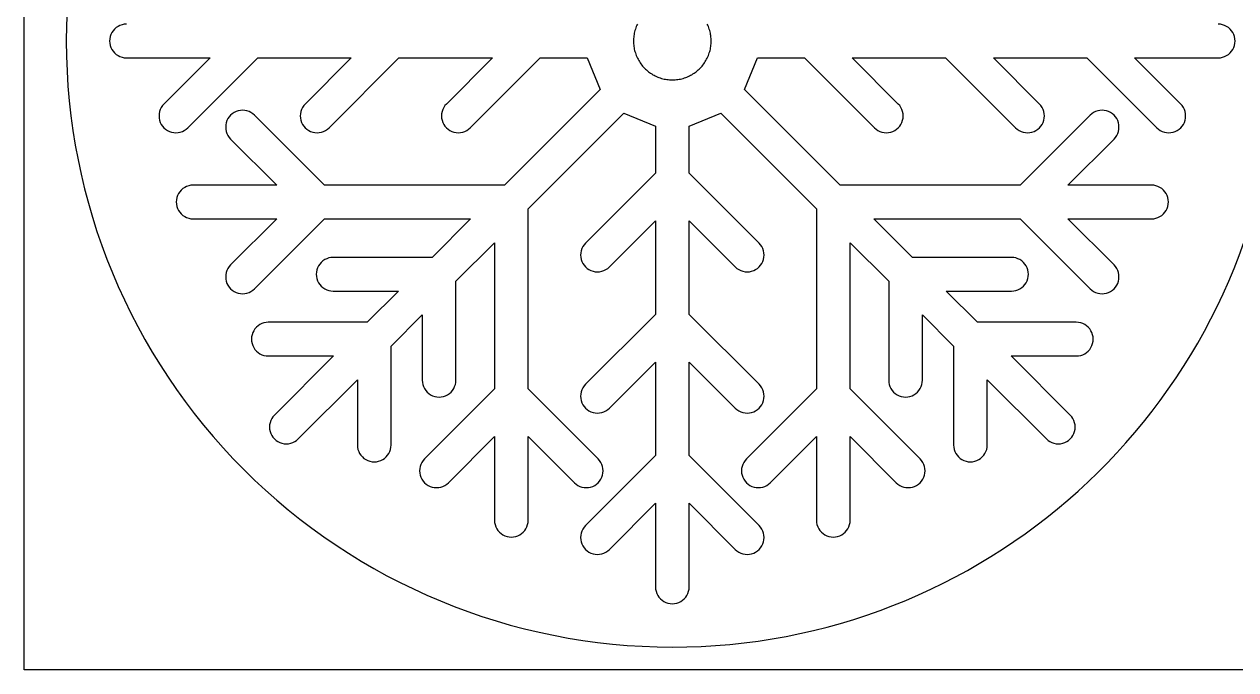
# Model space of a CAD drawing. Extents: x -10 to 300, y 40 to 641.
# Drawn here: x 0.2 to 149.9, y 40.2 to 120 of the extents above; entities that cross this region are included whole.
import ezdxf

# ---------------------------------------------------------------- set-up
doc = ezdxf.new("R2010")
doc.units = 0
doc.layers.add('Laag_1', color=7, linetype='CONTINUOUS')

msp = doc.modelspace()

# ---------------------------------------------------------------- linework, layer by layer
at = {"layer": 'Laag_1', "color": 1}
for p, q in [((0.160025, 40.160049), (0.160025, 639.840006)), ((12.2568, 119.901936), (11.998689, 119.814271)), ((12.524286, 119.955124), (12.2568, 119.901936)), ((12.796392, 119.972978), (12.524286, 119.955124)), ((75.891371, 119.834858), (75.825575, 119.679154)), ((75.962862, 119.98876), (75.891371, 119.834858)), ((84.675693, 119.835159), (84.604199, 119.989046)), ((84.74149, 119.679454), (84.675693, 119.835159)), ((148.04284, 119.955124), (147.770679, 119.972978)), ((148.310217, 119.901936), (148.04284, 119.955124)), ((148.56836, 119.814271), (148.310217, 119.901936)), ((10.78286, 118.42792), (10.729765, 118.160495)), ((10.870396, 118.686111), (10.78286, 118.42792)), ((10.991111, 118.930696), (10.870396, 118.686111)), ((11.142557, 119.157382), (10.991111, 118.930696)), ((11.322369, 119.36243), (11.142557, 119.157382)), ((11.527423, 119.542175), (11.322369, 119.36243)), ((11.754069, 119.693675), (11.527423, 119.542175)), ((11.998689, 119.814271), (11.754069, 119.693675)), ((75.505221, 118.385229), (75.490535, 118.219839)), ((75.52532, 118.550183), (75.505221, 118.385229)), ((75.551061, 118.714507), (75.52532, 118.550183)), ((75.582485, 118.878064), (75.551061, 118.714507)), ((75.619597, 119.040781), (75.582485, 118.878064)), ((75.662392, 119.202326), (75.619597, 119.040781)), ((75.711088, 119.362745), (75.662392, 119.202326)), ((75.765481, 119.521693), (75.711088, 119.362745)), ((75.825575, 119.679154), (75.765481, 119.521693)), ((84.801582, 119.521963), (84.74149, 119.679454)), ((84.855972, 119.363016), (84.801582, 119.521963)), ((84.904667, 119.202612), (84.855972, 119.363016)), ((84.947463, 119.041051), (84.904667, 119.202612)), ((84.984573, 118.878364), (84.947463, 119.041051)), ((85.015999, 118.714792), (84.984573, 118.878364)), ((85.041784, 118.550483), (85.015999, 118.714792)), ((85.06184, 118.385544), (85.041784, 118.550483)), ((85.076525, 118.22011), (85.06184, 118.385544)), ((148.81298, 119.693675), (148.56836, 119.814271)), ((149.039594, 119.542175), (148.81298, 119.693675)), ((149.244679, 119.36243), (149.039594, 119.542175)), ((149.424487, 119.157382), (149.244679, 119.36243)), ((149.575965, 118.930696), (149.424487, 119.157382)), ((149.696621, 118.686111), (149.575965, 118.930696)), ((149.784217, 118.42792), (149.696621, 118.686111)), ((149.837279, 118.160495), (149.784217, 118.42792)), ((10.729765, 118.160495), (10.711848, 117.888444)), ((10.711848, 117.888444), (10.729765, 117.616304)), ((10.729765, 117.616304), (10.78286, 117.348894)), ((10.78286, 117.348894), (10.870396, 117.090703)), ((10.870396, 117.090703), (10.991111, 116.846133)), ((10.991111, 116.846133), (11.142557, 116.619446)), ((75.482381, 118.054119), (75.479242, 117.888264)), ((75.479242, 117.888264), (75.482381, 117.722364)), ((75.490535, 118.219839), (75.482381, 118.054119)), ((75.482381, 117.722364), (75.490535, 117.556659)), ((75.490535, 117.556659), (75.505221, 117.39127)), ((75.505221, 117.39127), (75.52532, 117.226345)), ((75.52532, 117.226345), (75.551061, 117.062007)), ((75.551061, 117.062007), (75.582485, 116.898434)), ((75.582485, 116.898434), (75.619597, 116.735748)), ((84.947463, 116.736018), (84.984573, 116.89872)), ((84.984573, 116.89872), (85.015999, 117.062277)), ((85.015999, 117.062277), (85.041784, 117.226616)), ((85.041784, 117.226616), (85.06184, 117.391555)), ((85.06184, 117.391555), (85.076525, 117.556989)), ((85.084679, 118.054405), (85.076525, 118.22011)), ((85.076525, 117.556989), (85.084679, 117.722694)), ((85.087818, 117.888535), (85.084679, 118.054405)), ((85.084679, 117.722694), (85.087818, 117.888535)), ((149.424487, 116.619446), (149.575965, 116.846133)), ((149.575965, 116.846133), (149.696621, 117.090703)), ((149.696621, 117.090703), (149.784217, 117.348894)), ((149.784217, 117.348894), (149.837279, 117.616304)), ((149.855174, 117.888444), (149.837279, 118.160495)), ((149.837279, 117.616304), (149.855174, 117.888444)), ((11.142557, 116.619446), (11.322369, 116.414414)), ((11.322369, 116.414414), (11.527423, 116.234623)), ((11.527423, 116.234623), (11.754069, 116.083124)), ((11.754069, 116.083124), (11.998689, 115.962543)), ((11.998689, 115.962543), (12.2568, 115.874908)), ((12.2568, 115.874908), (12.524286, 115.821735)), ((12.524286, 115.821735), (12.796392, 115.803866)), ((12.796392, 115.803866), (23.137321, 115.803866)), ((23.137321, 115.803866), (17.435989, 110.102474)), ((20.38399, 107.154458), (29.033344, 115.803866)), ((29.033344, 115.803866), (40.595445, 115.803866)), ((40.595445, 115.803866), (34.89404, 110.102474)), ((37.841985, 107.154458), (46.49139, 115.803866)), ((46.49139, 115.803866), (58.053469, 115.803866)), ((58.053469, 115.803866), (52.352115, 110.102474)), ((55.300143, 107.154458), (63.949493, 115.803866)), ((63.949493, 115.803866), (69.747129, 115.803866)), ((69.747129, 115.803866), (71.359191, 111.912044)), ((75.619597, 116.735748), (75.662392, 116.574187)), ((75.662392, 116.574187), (75.711088, 116.413783)), ((75.711088, 116.413783), (75.765481, 116.254835)), ((75.765481, 116.254835), (75.825575, 116.097329)), ((75.825575, 116.097329), (75.891371, 115.94167)), ((75.891371, 115.94167), (75.962862, 115.787768)), ((75.962862, 115.787768), (76.040054, 115.635803)), ((76.040054, 115.635803), (76.122947, 115.485985)), ((76.122947, 115.486286), (76.211214, 115.339546)), ((76.211214, 115.339546), (76.30421, 115.196726)), ((84.263243, 115.197252), (84.356239, 115.340087)), ((84.356239, 115.340087), (84.444502, 115.486811)), ((84.444113, 115.486286), (84.527004, 115.636103)), ((84.527004, 115.636103), (84.604199, 115.788068)), ((84.604199, 115.788068), (84.675693, 115.941956)), ((84.675693, 115.941956), (84.74149, 116.09763)), ((84.74149, 116.09763), (84.801582, 116.255121)), ((84.801582, 116.255121), (84.855972, 116.414068)), ((84.855972, 116.414068), (84.904667, 116.574488)), ((84.904667, 116.574488), (84.947463, 116.736018)), ((89.20787, 111.912044), (90.81993, 115.803866)), ((90.81993, 115.803866), (96.617568, 115.803866)), ((96.617568, 115.803866), (105.266933, 107.154458)), ((108.215014, 110.102474), (102.51358, 115.803866)), ((102.51358, 115.803866), (114.075657, 115.803866)), ((114.075657, 115.803866), (122.725036, 107.154458)), ((125.673008, 110.102474), (119.9716, 115.803866)), ((119.9716, 115.803866), (131.533677, 115.803866)), ((131.533677, 115.803866), (140.183057, 107.154458)), ((143.131139, 110.102474), (137.429704, 115.803866)), ((137.429704, 115.803866), (147.770679, 115.803866)), ((147.770679, 115.803866), (148.04284, 115.821735)), ((148.04284, 115.821735), (148.310217, 115.874908)), ((148.310217, 115.874908), (148.56836, 115.962543)), ((148.56836, 115.962543), (148.81298, 116.083124)), ((148.81298, 116.083124), (149.039594, 116.234623)), ((149.039594, 116.234623), (149.244679, 116.414414)), ((149.244679, 116.414414), (149.424487, 116.619446)), ((76.30421, 115.196726), (76.401755, 115.05781)), ((76.401755, 115.05781), (76.503703, 114.922964)), ((76.503703, 114.922964), (76.610052, 114.792202)), ((76.610052, 114.792202), (76.720631, 114.66566)), ((76.720631, 114.66566), (76.835114, 114.543367)), ((76.835114, 114.543367), (76.953675, 114.425459)), ((76.953675, 114.425459), (77.075974, 114.31195)), ((77.075974, 114.31195), (77.201863, 114.202812)), ((77.201863, 114.202812), (77.331333, 114.098434)), ((77.331333, 114.098434), (77.464224, 113.998605)), ((77.464224, 113.998605), (77.600368, 113.903477)), ((77.600368, 113.903477), (77.739611, 113.813274)), ((82.828003, 113.813799), (82.967242, 113.904017)), ((82.967242, 113.904017), (83.103396, 113.999131)), ((83.103396, 113.999131), (83.236285, 114.098974)), ((83.236285, 114.098974), (83.365756, 114.203353)), ((83.365756, 114.203353), (83.49164, 114.312491)), ((83.49164, 114.312491), (83.613944, 114.425984)), ((83.613944, 114.425984), (83.73234, 114.543892)), ((83.73234, 114.543892), (83.846822, 114.6662)), ((83.846822, 114.6662), (83.957402, 114.792743)), ((83.957402, 114.792743), (84.06375, 114.923505)), ((84.06375, 114.923505), (84.165695, 115.058351)), ((84.165695, 115.058351), (84.263243, 115.197252)), ((77.739611, 113.813274), (77.881787, 113.727951)), ((77.881787, 113.727951), (78.026885, 113.647494)), ((78.026885, 113.647494), (78.174762, 113.572082)), ((78.174762, 113.572082), (78.32524, 113.501731)), ((78.32524, 113.501731), (78.478163, 113.436575)), ((78.478163, 113.436575), (78.633361, 113.37666)), ((78.633361, 113.37666), (78.790675, 113.322121)), ((78.790675, 113.322121), (78.950112, 113.272912)), ((78.950112, 113.272912), (79.111504, 113.229275)), ((79.111504, 113.229275), (79.274669, 113.191178)), ((79.274669, 113.191178), (79.439531, 113.158758)), ((79.439531, 113.158758), (79.605901, 113.132044)), ((79.605901, 113.132044), (79.773672, 113.111141)), ((79.773672, 113.111141), (79.942715, 113.096576)), ((79.942715, 113.096576), (80.112895, 113.086815)), ((80.112895, 113.086815), (80.284077, 113.083662)), ((80.283523, 113.084157), (80.454702, 113.087311)), ((80.283544, 113.084187), (80.283544, 113.084187)), ((80.454702, 113.087311), (80.624881, 113.097071)), ((80.624881, 113.097071), (80.793924, 113.111637)), ((80.793924, 113.111637), (80.961701, 113.13254)), ((80.961701, 113.13254), (81.128089, 113.159254)), ((81.128089, 113.159254), (81.292933, 113.191674)), ((81.292933, 113.191674), (81.456111, 113.22977)), ((81.456111, 113.22977), (81.6175, 113.273453)), ((81.6175, 113.273453), (81.776935, 113.322631)), ((81.776935, 113.322631), (81.934255, 113.3772)), ((81.934255, 113.3772), (82.089456, 113.437115)), ((82.089456, 113.437115), (82.242378, 113.502271)), ((82.242378, 113.502271), (82.392857, 113.572608)), ((82.392857, 113.572608), (82.540727, 113.648019)), ((82.540727, 113.648019), (82.685833, 113.728477)), ((82.685833, 113.728477), (82.828003, 113.813799)), ((71.359191, 111.912044), (59.521182, 100.074028)), ((101.04596, 100.074028), (89.20787, 111.912044)), ((16.984052, 109.42617), (16.896478, 109.167964)), ((17.10473, 109.670695), (16.984052, 109.42617)), ((17.256213, 109.897441), (17.10473, 109.670695)), ((17.435989, 110.102474), (17.256213, 109.897441)), ((34.442178, 109.42617), (34.354475, 109.167964)), ((34.562727, 109.670695), (34.442178, 109.42617)), ((34.714178, 109.897441), (34.562727, 109.670695)), ((34.89404, 110.102474), (34.714178, 109.897441)), ((51.900173, 109.42617), (51.812494, 109.167964)), ((52.020856, 109.670695), (51.900173, 109.42617)), ((52.172334, 109.897441), (52.020856, 109.670695)), ((52.352115, 110.102474), (52.172334, 109.897441)), ((108.394714, 109.897441), (108.215014, 110.102474)), ((108.546191, 109.670695), (108.394714, 109.897441)), ((108.666875, 109.42617), (108.546191, 109.670695)), ((108.754526, 109.167964), (108.666875, 109.42617)), ((125.852819, 109.897441), (125.673008, 110.102474)), ((126.004294, 109.670695), (125.852819, 109.897441)), ((126.124977, 109.42617), (126.004294, 109.670695)), ((126.212546, 109.167964), (126.124977, 109.42617)), ((143.31084, 109.897441), (143.131139, 110.102474)), ((143.462314, 109.670695), (143.31084, 109.897441)), ((143.582997, 109.42617), (143.462314, 109.670695)), ((143.670675, 109.167964), (143.582997, 109.42617)), ((16.843202, 108.900524), (16.825164, 108.628443)), ((16.825383, 108.628443), (16.843367, 108.356348)), ((16.896478, 109.167964), (16.843202, 108.900524)), ((16.843202, 108.356348), (16.896478, 108.088937)), ((16.896478, 108.088937), (16.984052, 107.830732)), ((25.226513, 108.047162), (25.138838, 107.788957)), ((25.347146, 108.291733), (25.226513, 108.047162)), ((25.498509, 108.518479), (25.347146, 108.291733)), ((25.678348, 108.723452), (25.498509, 108.518479)), ((25.883402, 108.903242), (25.678348, 108.723452)), ((26.110126, 109.054711), (25.883402, 108.903242)), ((26.354581, 109.175337), (26.110126, 109.054711)), ((26.612807, 109.262972), (26.354581, 109.175337)), ((26.880156, 109.31613), (26.612807, 109.262972)), ((27.152344, 109.333985), (26.880156, 109.31613)), ((27.424532, 109.31613), (27.152344, 109.333985)), ((27.69186, 109.262972), (27.424532, 109.31613)), ((27.950002, 109.175337), (27.69186, 109.262972)), ((28.194648, 109.054711), (27.950002, 109.175337)), ((28.421396, 108.903242), (28.194648, 109.054711)), ((28.626427, 108.723452), (28.421396, 108.903242)), ((37.275722, 100.074028), (28.626427, 108.723452)), ((34.301221, 108.900524), (34.283325, 108.628443)), ((34.283407, 108.628443), (34.301413, 108.356348)), ((34.354475, 109.167964), (34.301221, 108.900524)), ((34.301221, 108.356348), (34.354475, 108.088937)), ((34.354475, 108.088937), (34.442178, 107.830732)), ((51.759322, 108.900524), (51.741344, 108.628443)), ((51.741538, 108.628443), (51.759433, 108.356348)), ((51.812494, 109.167964), (51.759322, 108.900524)), ((51.759322, 108.356348), (51.812494, 108.088937)), ((51.812494, 108.088937), (51.900173, 107.830732)), ((62.469182, 97.125967), (74.307163, 108.964073)), ((74.307163, 108.964073), (78.199048, 107.351982)), ((82.368012, 107.351982), (86.259899, 108.964073)), ((86.259899, 108.964073), (98.097906, 97.125967)), ((108.666875, 107.830732), (108.754526, 108.088937)), ((108.807723, 108.900524), (108.754526, 109.167964)), ((108.754526, 108.088937), (108.807723, 108.356348)), ((108.807723, 108.356348), (108.82551, 108.628443)), ((108.82551, 108.628443), (108.807805, 108.900524)), ((131.940703, 108.723452), (123.291324, 100.074028)), ((126.124977, 107.830732), (126.212546, 108.088937)), ((126.265825, 108.900524), (126.212546, 109.167964)), ((126.212546, 108.088937), (126.265825, 108.356348)), ((126.283531, 108.628443), (126.265825, 108.900524)), ((126.265825, 108.356348), (126.283531, 108.628443)), ((132.145678, 108.903242), (131.940703, 108.723452)), ((132.3724, 109.054711), (132.145678, 108.903242)), ((132.61702, 109.175337), (132.3724, 109.054711)), ((132.875162, 109.262972), (132.61702, 109.175337)), ((133.142542, 109.31613), (132.875162, 109.262972)), ((133.414703, 109.333985), (133.142542, 109.31613)), ((133.686864, 109.31613), (133.414703, 109.333985)), ((133.954243, 109.262972), (133.686864, 109.31613)), ((134.212467, 109.175337), (133.954243, 109.262972)), ((134.456977, 109.054711), (134.212467, 109.175337)), ((134.683617, 108.903242), (134.456977, 109.054711)), ((134.888675, 108.723452), (134.683617, 108.903242)), ((135.068486, 108.518479), (134.888675, 108.723452)), ((135.219878, 108.291733), (135.068486, 108.518479)), ((135.340564, 108.047162), (135.219878, 108.291733)), ((135.428213, 107.788957), (135.340564, 108.047162)), ((143.582997, 107.830732), (143.670675, 108.088937)), ((143.723848, 108.900524), (143.670675, 109.167964)), ((143.670675, 108.088937), (143.723848, 108.356348)), ((143.741633, 108.628443), (143.723848, 108.900524)), ((143.723848, 108.356348), (143.741633, 108.628443)), ((16.984052, 107.830732), (17.10473, 107.586131)), ((17.10473, 107.586131), (17.256213, 107.359445)), ((17.256213, 107.359445), (17.435989, 107.154458)), ((17.435989, 107.154458), (17.640942, 106.974637)), ((17.640942, 106.974637), (17.867689, 106.823168)), ((17.867689, 106.823168), (18.112116, 106.702587)), ((18.112116, 106.702587), (18.370456, 106.614937)), ((18.370456, 106.614937), (18.63786, 106.561734)), ((18.63786, 106.561734), (18.909967, 106.54391)), ((18.909967, 106.54391), (19.181963, 106.561734)), ((19.181963, 106.561734), (19.449532, 106.614937)), ((19.449532, 106.614937), (19.707569, 106.702587)), ((19.707569, 106.702587), (19.952189, 106.823168)), ((19.952189, 106.823168), (20.178908, 106.974637)), ((20.178908, 106.974637), (20.38399, 107.154458)), ((25.085552, 107.521501), (25.067661, 107.249421)), ((25.06788, 107.249421), (25.085744, 106.9774)), ((25.138838, 107.788957), (25.085552, 107.521501)), ((25.085552, 106.9774), (25.138838, 106.709945)), ((25.138838, 106.709945), (25.226513, 106.45174)), ((25.226513, 106.45174), (25.347146, 106.207169)), ((34.442178, 107.830732), (34.562727, 107.586131)), ((34.562727, 107.586131), (34.714178, 107.359445)), ((34.714178, 107.359445), (34.89404, 107.154458)), ((34.89404, 107.154458), (35.099071, 106.974637)), ((35.099071, 106.974637), (35.325819, 106.823168)), ((35.325819, 106.823168), (35.570218, 106.702587)), ((35.570218, 106.702587), (35.828448, 106.614937)), ((35.828448, 106.614937), (36.095852, 106.561734)), ((36.095852, 106.561734), (36.36804, 106.54391)), ((36.36804, 106.54391), (36.639981, 106.561734)), ((36.639981, 106.561734), (36.90755, 106.614937)), ((36.90755, 106.614937), (37.165694, 106.702587)), ((37.165694, 106.702587), (37.410286, 106.823168)), ((37.410286, 106.823168), (37.636927, 106.974637)), ((37.636927, 106.974637), (37.841985, 107.154458)), ((51.900173, 107.830732), (52.020856, 107.586131)), ((52.020856, 107.586131), (52.172334, 107.359445)), ((52.172334, 107.359445), (52.352115, 107.154458)), ((52.352115, 107.154458), (52.557091, 106.974637)), ((52.557091, 106.974637), (52.783842, 106.823168)), ((52.783842, 106.823168), (53.028269, 106.702587)), ((53.028269, 106.702587), (53.286522, 106.614937)), ((53.286522, 106.614937), (53.553981, 106.561734)), ((53.553981, 106.561734), (53.826033, 106.54391)), ((53.826033, 106.54391), (54.098194, 106.561734)), ((54.098194, 106.561734), (54.36557, 106.614937)), ((54.36557, 106.614937), (54.623691, 106.702587)), ((54.623691, 106.702587), (54.868337, 106.823168)), ((54.868337, 106.823168), (55.095058, 106.974637)), ((55.095058, 106.974637), (55.300143, 107.154458)), ((78.199048, 107.351982), (78.199048, 101.554336)), ((82.368012, 101.554336), (82.368012, 107.351982)), ((105.266933, 107.154458), (105.471989, 106.974637)), ((105.471989, 106.974637), (105.698712, 106.823168)), ((105.698712, 106.823168), (105.943331, 106.702587)), ((105.943331, 106.702587), (106.201366, 106.614937)), ((106.201366, 106.614937), (106.468854, 106.561734)), ((106.468854, 106.561734), (106.740905, 106.54391)), ((106.740905, 106.54391), (107.013038, 106.561734)), ((107.013038, 106.561734), (107.280554, 106.614937)), ((107.280554, 106.614937), (107.53878, 106.702587)), ((107.53878, 106.702587), (107.783207, 106.823168)), ((107.783207, 106.823168), (108.009931, 106.974637)), ((108.009931, 106.974637), (108.215014, 107.154458)), ((108.215014, 107.154458), (108.394714, 107.359445)), ((108.394714, 107.359445), (108.546191, 107.586131)), ((108.546191, 107.586131), (108.666875, 107.830732)), ((122.725036, 107.154458), (122.930091, 106.974637)), ((122.930091, 106.974637), (123.156733, 106.823168)), ((123.156733, 106.823168), (123.401353, 106.702587)), ((123.401353, 106.702587), (123.659495, 106.614937)), ((123.659495, 106.614937), (123.927064, 106.561734)), ((123.927064, 106.561734), (124.199036, 106.54391)), ((124.199036, 106.54391), (124.471169, 106.561734)), ((124.471169, 106.561734), (124.738546, 106.614937)), ((124.738546, 106.614937), (124.996802, 106.702587)), ((124.996802, 106.702587), (125.241311, 106.823168)), ((125.241311, 106.823168), (125.46795, 106.974637)), ((125.46795, 106.974637), (125.673008, 107.154458)), ((125.673008, 107.154458), (125.852819, 107.359445)), ((125.852819, 107.359445), (126.004294, 107.586131)), ((126.004294, 107.586131), (126.124977, 107.830732)), ((135.219878, 106.207169), (135.340564, 106.45174)), ((135.340564, 106.45174), (135.428213, 106.709945)), ((135.481492, 107.521501), (135.428213, 107.788957)), ((135.428213, 106.709945), (135.481492, 106.9774)), ((135.499198, 107.249421), (135.481492, 107.521501)), ((135.481492, 106.9774), (135.499198, 107.249421)), ((140.183057, 107.154458), (140.388113, 106.974637)), ((140.388113, 106.974637), (140.614835, 106.823168)), ((140.614835, 106.823168), (140.859482, 106.702587)), ((140.859482, 106.702587), (141.117518, 106.614937)), ((141.117518, 106.614937), (141.385087, 106.561734)), ((141.385087, 106.561734), (141.657027, 106.54391)), ((141.657027, 106.54391), (141.929217, 106.561734)), ((141.929217, 106.561734), (142.196597, 106.614937)), ((142.196597, 106.614937), (142.454928, 106.702587)), ((142.454928, 106.702587), (142.69936, 106.823168)), ((142.69936, 106.823168), (142.926081, 106.974637)), ((142.926081, 106.974637), (143.131139, 107.154458)), ((143.131139, 107.154458), (143.31084, 107.359445)), ((143.31084, 107.359445), (143.462314, 107.586131)), ((143.462314, 107.586131), (143.582997, 107.830732)), ((25.347146, 106.207169), (25.498509, 105.980438)), ((25.498509, 105.980438), (25.678348, 105.77548)), ((25.678348, 105.77548), (31.379809, 100.074028)), ((129.187268, 100.074028), (134.888675, 105.77548)), ((134.888675, 105.77548), (135.068486, 105.980438)), ((135.068486, 105.980438), (135.219878, 106.207169)), ((78.199048, 101.554336), (69.549533, 92.904943)), ((91.017528, 92.904943), (82.368012, 101.554336)), ((19.233517, 99.031732), (19.112893, 98.787116)), ((19.385, 99.258433), (19.233517, 99.031732)), ((19.56483, 99.46345), (19.385, 99.258433)), ((19.76981, 99.643256), (19.56483, 99.46345)), ((19.99653, 99.79471), (19.76981, 99.643256)), ((20.241149, 99.915396), (19.99653, 99.79471)), ((20.499297, 100.002986), (20.241149, 99.915396)), ((20.766647, 100.056084), (20.499297, 100.002986)), ((21.038808, 100.074028), (20.766647, 100.056084)), ((31.379809, 100.074028), (21.038808, 100.074028)), ((59.521182, 100.074028), (37.275722, 100.074028)), ((123.291324, 100.074028), (101.04596, 100.074028)), ((139.528216, 100.074028), (129.187268, 100.074028)), ((139.800347, 100.056084), (139.528216, 100.074028)), ((140.067754, 100.002986), (139.800347, 100.056084)), ((140.325899, 99.915396), (140.067754, 100.002986)), ((140.570519, 99.79471), (140.325899, 99.915396)), ((140.797241, 99.643256), (140.570519, 99.79471)), ((141.002215, 99.46345), (140.797241, 99.643256)), ((141.182026, 99.258433), (141.002215, 99.46345)), ((141.3335, 99.031732), (141.182026, 99.258433)), ((141.454187, 98.787116), (141.3335, 99.031732)), ((18.972235, 98.261575), (18.954224, 97.98945)), ((18.954224, 97.98945), (18.972235, 97.717354)), ((19.025292, 98.529031), (18.972235, 98.261575)), ((18.972235, 97.717354), (19.025292, 97.449944)), ((19.112893, 98.787116), (19.025292, 98.529031)), ((19.025292, 97.449944), (19.112893, 97.191798)), ((141.541756, 98.529031), (141.454187, 98.787116)), ((141.454187, 97.191798), (141.541756, 97.449944)), ((141.594924, 98.261575), (141.541756, 98.529031)), ((141.541756, 97.449944), (141.594924, 97.717354)), ((141.612819, 97.98945), (141.594815, 98.261575)), ((141.594924, 97.717354), (141.612819, 97.98945)), ((19.112893, 97.191798), (19.233517, 96.947183)), ((19.233517, 96.947183), (19.385, 96.720482)), ((19.385, 96.720482), (19.56483, 96.515449)), ((19.56483, 96.515449), (19.76981, 96.335674)), ((19.76981, 96.335674), (19.99653, 96.184189)), ((19.99653, 96.184189), (20.241149, 96.063548)), ((20.241149, 96.063548), (20.499297, 95.975898)), ((20.499297, 95.975898), (20.766647, 95.922815)), ((20.766647, 95.922815), (21.038808, 95.904886)), ((21.038808, 95.904886), (31.379809, 95.904886)), ((31.379809, 95.904886), (25.678348, 90.203509)), ((28.626427, 87.255508), (37.275722, 95.904886)), ((37.275722, 95.904886), (55.351971, 95.904886)), ((55.351971, 95.904886), (50.585107, 91.137944)), ((62.469182, 74.880569), (62.469182, 97.125967)), ((98.097906, 97.125967), (98.097906, 74.880569)), ((109.981912, 91.137944), (105.215047, 95.904886)), ((105.215047, 95.904886), (123.291324, 95.904886)), ((123.291324, 95.904886), (131.940703, 87.255508)), ((134.888675, 90.203509), (129.187268, 95.904886)), ((129.187268, 95.904886), (139.528216, 95.904886)), ((139.528216, 95.904886), (139.800347, 95.922815)), ((139.800347, 95.922815), (140.067754, 95.975898)), ((140.067754, 95.975898), (140.325899, 96.063548)), ((140.325899, 96.063548), (140.570519, 96.184189)), ((140.570519, 96.184189), (140.797241, 96.335674)), ((140.797241, 96.335674), (141.002215, 96.515449)), ((141.002215, 96.515449), (141.182026, 96.720482)), ((141.182026, 96.720482), (141.3335, 96.947183)), ((141.3335, 96.947183), (141.454187, 97.191798)), ((72.497616, 89.956957), (78.199048, 95.658348)), ((78.199048, 95.658348), (78.199048, 84.096212)), ((82.368012, 84.096212), (82.368012, 95.658348)), ((82.368012, 95.658348), (88.069447, 89.956957)), ((53.533136, 88.189973), (58.30011, 92.956915)), ((58.30011, 92.956915), (58.30011, 74.880569)), ((69.549533, 92.904943), (69.36986, 92.699925)), ((91.19731, 92.699925), (91.017528, 92.904943)), ((102.266966, 74.880569), (102.266966, 92.956915)), ((102.266966, 92.956915), (107.03394, 88.189973)), ((68.956852, 91.703038), (68.938956, 91.430927)), ((68.939038, 91.430927), (68.956905, 91.158787)), ((69.010022, 91.970463), (68.956852, 91.703038)), ((69.097672, 92.228609), (69.010022, 91.970463)), ((69.218385, 92.473224), (69.097672, 92.228609)), ((69.36986, 92.699925), (69.218385, 92.473224)), ((91.348787, 92.473224), (91.19731, 92.699925)), ((91.469389, 92.228609), (91.348787, 92.473224)), ((91.556985, 91.970463), (91.469389, 92.228609)), ((91.610236, 91.703038), (91.556985, 91.970463)), ((91.628024, 91.430927), (91.610155, 91.703038)), ((91.610236, 91.158787), (91.628106, 91.430927)), ((25.498509, 89.998447), (25.347146, 89.771761)), ((25.678348, 90.203509), (25.498509, 89.998447)), ((36.547632, 90.095677), (36.426918, 89.851077)), ((36.699106, 90.322393), (36.547632, 90.095677)), ((36.878919, 90.527231), (36.699106, 90.322393)), ((37.083889, 90.707066), (36.878919, 90.527231)), ((37.310614, 90.858686), (37.083889, 90.707066)), ((37.555206, 90.979162), (37.310614, 90.858686)), ((37.813349, 91.066782), (37.555206, 90.979162)), ((38.080758, 91.12006), (37.813349, 91.066782)), ((38.352946, 91.137944), (38.080758, 91.12006)), ((50.585107, 91.137944), (38.352946, 91.137944)), ((68.956852, 91.158787), (69.010022, 90.891376)), ((69.010022, 90.891376), (69.097672, 90.633111)), ((69.097672, 90.633111), (69.218385, 90.388675)), ((69.218385, 90.388675), (69.36986, 90.161974)), ((69.36986, 90.161974), (69.549533, 89.956957)), ((69.549533, 89.956957), (69.754591, 89.777106)), ((72.292558, 89.777106), (72.497616, 89.956957)), ((88.069447, 89.956957), (88.274503, 89.777106)), ((90.812472, 89.777106), (91.017528, 89.956957)), ((91.017528, 89.956957), (91.19731, 90.161974)), ((91.19731, 90.161974), (91.348787, 90.388675)), ((91.348787, 90.388675), (91.469389, 90.633111)), ((91.469389, 90.633111), (91.556985, 90.891376)), ((91.556985, 90.891376), (91.610236, 91.158787)), ((122.214129, 91.137944), (109.981912, 91.137944)), ((122.486291, 91.12006), (122.214129, 91.137944)), ((122.753671, 91.066782), (122.486291, 91.12006)), ((123.011813, 90.979162), (122.753671, 91.066782)), ((123.256405, 90.858686), (123.011813, 90.979162)), ((123.483154, 90.707066), (123.256405, 90.858686)), ((123.688103, 90.527231), (123.483154, 90.707066)), ((123.867941, 90.322393), (123.688103, 90.527231)), ((124.019416, 90.095677), (123.867941, 90.322393)), ((124.140073, 89.851077), (124.019416, 90.095677)), ((135.068486, 89.998447), (134.888675, 90.203509)), ((135.219878, 89.771761), (135.068486, 89.998447)), ((25.085552, 89.001649), (25.067661, 88.729494)), ((25.06788, 88.729494), (25.085744, 88.457368)), ((25.138838, 89.26903), (25.085552, 89.001649)), ((25.085552, 88.457368), (25.138838, 88.189973)), ((25.226513, 89.52716), (25.138838, 89.26903)), ((25.347146, 89.771761), (25.226513, 89.52716)), ((36.2861, 89.325401), (36.268122, 89.053425)), ((36.268286, 89.053425), (36.286319, 88.781255)), ((36.339376, 89.592796), (36.2861, 89.325401)), ((36.2861, 88.781255), (36.339376, 88.513844)), ((36.426918, 89.851077), (36.339376, 89.592796)), ((36.339376, 88.513844), (36.426918, 88.255594)), ((69.754591, 89.777106), (69.98134, 89.625682)), ((69.98134, 89.625682), (70.22585, 89.505011)), ((70.22585, 89.505011), (70.484103, 89.417421)), ((70.484103, 89.417421), (70.751509, 89.364158)), ((70.751509, 89.364158), (71.023533, 89.346364)), ((71.023533, 89.346364), (71.295694, 89.364128)), ((71.295694, 89.364158), (71.563073, 89.417421)), ((71.563073, 89.417421), (71.821297, 89.505011)), ((71.821297, 89.505011), (72.065835, 89.625682)), ((72.065835, 89.625682), (72.292558, 89.777106)), ((88.274503, 89.777106), (88.501226, 89.625682)), ((88.501226, 89.625682), (88.745763, 89.505011)), ((88.745763, 89.505011), (89.003961, 89.417421)), ((89.003961, 89.417421), (89.271368, 89.364158)), ((89.271368, 89.364158), (89.543555, 89.346364)), ((89.543555, 89.346364), (89.815552, 89.364128)), ((89.815552, 89.364158), (90.082959, 89.417421)), ((90.082959, 89.417421), (90.341293, 89.505011)), ((90.341293, 89.505011), (90.585694, 89.625682)), ((90.585694, 89.625682), (90.812472, 89.777106)), ((124.227642, 89.592796), (124.140073, 89.851077)), ((124.140073, 88.255594), (124.227642, 88.513844)), ((124.28092, 89.325401), (124.227642, 89.592796)), ((124.227642, 88.513844), (124.28092, 88.781255)), ((124.298735, 89.053425), (124.28092, 89.325401)), ((124.28092, 88.781255), (124.298735, 89.053425)), ((135.340564, 89.52716), (135.219878, 89.771761)), ((135.428213, 89.26903), (135.340564, 89.52716)), ((135.481492, 89.001649), (135.428213, 89.26903)), ((135.428213, 88.189973), (135.481492, 88.457368)), ((135.499198, 88.729494), (135.481492, 89.001649)), ((135.481492, 88.457368), (135.499198, 88.729494)), ((25.138838, 88.189973), (25.226513, 87.931692)), ((25.226513, 87.931692), (25.347146, 87.687197)), ((25.347146, 87.687197), (25.498509, 87.460526)), ((25.498509, 87.460526), (25.678348, 87.255508)), ((25.678348, 87.255508), (25.883402, 87.075703)), ((25.883402, 87.075703), (26.110126, 86.924248)), ((26.110126, 86.924248), (26.354581, 86.803562)), ((27.950002, 86.803562), (28.194648, 86.924248)), ((28.194648, 86.924248), (28.421396, 87.075703)), ((28.421396, 87.075703), (28.626427, 87.255508)), ((36.426918, 88.255594), (36.547632, 88.011144)), ((36.547632, 88.011144), (36.699106, 87.784277)), ((36.699106, 87.784277), (36.878919, 87.579425)), ((36.878919, 87.579425), (37.083889, 87.399454)), ((37.083889, 87.399454), (37.310614, 87.247985)), ((37.310614, 87.247985), (37.555206, 87.127479)), ((37.555206, 87.127479), (37.813349, 87.039904)), ((37.813349, 87.039904), (38.080758, 86.986656)), ((38.080758, 86.986656), (38.352946, 86.968862)), ((38.352946, 86.968862), (46.416034, 86.968862)), ((46.416034, 86.968862), (42.570187, 83.123065)), ((53.533136, 75.957749), (53.533136, 88.189973)), ((107.03394, 88.189973), (107.03394, 75.957749)), ((117.996832, 83.123065), (114.150986, 86.968862)), ((114.150986, 86.968862), (122.214129, 86.968862)), ((122.214129, 86.968862), (122.486291, 86.986596)), ((122.486291, 86.986656), (122.753671, 87.039904)), ((122.753671, 87.039904), (123.011813, 87.127479)), ((123.011813, 87.127479), (123.256405, 87.247985)), ((123.256405, 87.247985), (123.483154, 87.399454)), ((123.483154, 87.399454), (123.688103, 87.579425)), ((123.688103, 87.579425), (123.867941, 87.784277)), ((123.867941, 87.784277), (124.019416, 88.011144)), ((124.019416, 88.011144), (124.140073, 88.255594)), ((131.940703, 87.255508), (132.145678, 87.075703)), ((132.145678, 87.075703), (132.3724, 86.924248)), ((132.3724, 86.924248), (132.61702, 86.803562)), ((134.212467, 86.803562), (134.456977, 86.924248)), ((134.456977, 86.924248), (134.683617, 87.075703)), ((134.683617, 87.075703), (134.888675, 87.255508)), ((134.888675, 87.255508), (135.068486, 87.460526)), ((135.068486, 87.460526), (135.219878, 87.687197)), ((135.219878, 87.687197), (135.340564, 87.931692)), ((135.340564, 87.931692), (135.428213, 88.189973)), ((26.354581, 86.803562), (26.612807, 86.715942)), ((26.612807, 86.715942), (26.880156, 86.662694)), ((26.880156, 86.662694), (27.152344, 86.644945)), ((27.152344, 86.644945), (27.424532, 86.662694)), ((27.424532, 86.662694), (27.69186, 86.715942)), ((27.69186, 86.715942), (27.950002, 86.803562)), ((132.61702, 86.803562), (132.875162, 86.715942)), ((132.875162, 86.715942), (133.142542, 86.662694)), ((133.142542, 86.662694), (133.414703, 86.644945)), ((133.414703, 86.644945), (133.686864, 86.662694)), ((133.686864, 86.662694), (133.954243, 86.715942)), ((133.954243, 86.715942), (134.212467, 86.803562)), ((45.518186, 80.175034), (49.364008, 84.02086)), ((49.364008, 84.02086), (49.364008, 75.957749)), ((78.199048, 84.096212), (69.549533, 75.446834)), ((91.017528, 75.446834), (82.368012, 84.096212)), ((111.203013, 75.957749), (111.203013, 84.02086)), ((111.203013, 84.02086), (115.048861, 80.175034)), ((28.864186, 82.512502), (28.684158, 82.307439)), ((29.069051, 82.692307), (28.864186, 82.512502)), ((29.295776, 82.843732), (29.069051, 82.692307)), ((29.540286, 82.964403), (29.295776, 82.843732)), ((29.798428, 83.052038), (29.540286, 82.964403)), ((30.066026, 83.105136), (29.798428, 83.052038)), ((30.337998, 83.123065), (30.066026, 83.105136)), ((42.570187, 83.123065), (30.337998, 83.123065)), ((130.229077, 83.123065), (117.996832, 83.123065)), ((130.501021, 83.105136), (130.229077, 83.123065)), ((130.76859, 83.052038), (130.501021, 83.105136)), ((131.026733, 82.964403), (130.76859, 83.052038)), ((131.271353, 82.843732), (131.026733, 82.964403)), ((131.497967, 82.692307), (131.271353, 82.843732)), ((131.702941, 82.512502), (131.497967, 82.692307)), ((131.88286, 82.307439), (131.702941, 82.512502)), ((28.271398, 81.310627), (28.253367, 81.038486)), ((28.253367, 81.038486), (28.271398, 80.766376)), ((28.324676, 81.578022), (28.271398, 81.310627)), ((28.412218, 81.836138), (28.324676, 81.578022)), ((28.532685, 82.080753), (28.412218, 81.836138)), ((28.684158, 82.307439), (28.532685, 82.080753)), ((132.034337, 82.080753), (131.88286, 82.307439)), ((132.154802, 81.836138), (132.034337, 82.080753)), ((132.24248, 81.578022), (132.154802, 81.836138)), ((132.29565, 81.310627), (132.24248, 81.578022)), ((132.313656, 81.038486), (132.29565, 81.310627)), ((132.29565, 80.766376), (132.313656, 81.038486)), ((28.271398, 80.766376), (28.324676, 80.498951)), ((28.324676, 80.498951), (28.412218, 80.24082)), ((28.412218, 80.24082), (28.532685, 79.996205)), ((28.532685, 79.996205), (28.684158, 79.769503)), ((28.684158, 79.769503), (28.864186, 79.564471)), ((28.864186, 79.564471), (29.069051, 79.384695)), ((29.069051, 79.384695), (29.295776, 79.233241)), ((45.518186, 67.942795), (45.518186, 80.175034)), ((115.048861, 80.175034), (115.048861, 67.942795)), ((131.271353, 79.233241), (131.497967, 79.384695)), ((131.497967, 79.384695), (131.702941, 79.564471)), ((131.702941, 79.564471), (131.88286, 79.769503)), ((131.88286, 79.769503), (132.034337, 79.996205)), ((132.034337, 79.996205), (132.154802, 80.24082)), ((132.154802, 80.24082), (132.24248, 80.498951)), ((132.24248, 80.498951), (132.29565, 80.766376)), ((29.295776, 79.233241), (29.540286, 79.11254)), ((29.540286, 79.11254), (29.798428, 79.02495)), ((29.798428, 79.02495), (30.066026, 78.971702)), ((30.066026, 78.971702), (30.337998, 78.953938)), ((30.337998, 78.953938), (38.401114, 78.953938)), ((38.401114, 78.953938), (31.088933, 71.641732)), ((72.497616, 72.498863), (78.199048, 78.200269)), ((78.199048, 78.200269), (78.199048, 66.638178)), ((82.368012, 66.638178), (82.368012, 78.200269)), ((82.368012, 78.200269), (88.069447, 72.498863)), ((129.478089, 71.641732), (122.165933, 78.953938)), ((122.165933, 78.953938), (130.229077, 78.953938)), ((130.229077, 78.953938), (130.501021, 78.971702)), ((130.501021, 78.971702), (130.76859, 79.02495)), ((130.76859, 79.02495), (131.026733, 79.11254)), ((131.026733, 79.11254), (131.271353, 79.233241)), ((34.036877, 68.69376), (41.349087, 76.005921)), ((41.349087, 76.005921), (41.349087, 67.942795)), ((49.364008, 75.957749), (49.381903, 75.685608)), ((49.381737, 75.685608), (49.434991, 75.418213)), ((49.434991, 75.418213), (49.522643, 75.160038)), ((49.522643, 75.160038), (49.643133, 74.915482)), ((49.643133, 74.915482), (49.794585, 74.688766)), ((53.102204, 74.688766), (53.253761, 74.915482)), ((53.253761, 74.915482), (53.374361, 75.160038)), ((53.374361, 75.160038), (53.46193, 75.418213)), ((53.46193, 75.418213), (53.515185, 75.685608)), ((53.515185, 75.685608), (53.533136, 75.957749)), ((69.218385, 75.015115), (69.097672, 74.77056)), ((69.36986, 75.241831), (69.218385, 75.015115)), ((69.549533, 75.446834), (69.36986, 75.241831)), ((91.19731, 75.241831), (91.017528, 75.446834)), ((91.348787, 75.015115), (91.19731, 75.241831)), ((91.469389, 74.77056), (91.348787, 75.015115)), ((107.03394, 75.957749), (107.051809, 75.685608)), ((107.051809, 75.685608), (107.105115, 75.418213)), ((107.105115, 75.418213), (107.192657, 75.160038)), ((107.192657, 75.160038), (107.313259, 74.915482)), ((107.313259, 74.915482), (107.464845, 74.688766)), ((110.772437, 74.688766), (110.923913, 74.915482)), ((110.923913, 74.915482), (111.044379, 75.160038)), ((111.044379, 75.160038), (111.132057, 75.418213)), ((111.132057, 75.418213), (111.185227, 75.685608)), ((111.185227, 75.685608), (111.203013, 75.957749)), ((119.217934, 67.942795), (119.217934, 76.005921)), ((119.217934, 76.005921), (126.530144, 68.69376)), ((58.30011, 74.880569), (49.650595, 66.231161)), ((49.794585, 74.688766), (49.974529, 74.483718)), ((49.974529, 74.483718), (50.179478, 74.303943)), ((50.179478, 74.303943), (50.406335, 74.152488)), ((50.406335, 74.152488), (50.65074, 74.031802)), ((50.65074, 74.031802), (50.909074, 73.944182)), ((50.909074, 73.944182), (51.17648, 73.890919)), ((51.17648, 73.890919), (51.448585, 73.8732)), ((51.448585, 73.8732), (51.720581, 73.890919)), ((51.720581, 73.890919), (51.98793, 73.944182)), ((51.98793, 73.944182), (52.246292, 74.031802)), ((52.246292, 74.031802), (52.490803, 74.152488)), ((52.490803, 74.152488), (52.717528, 74.303943)), ((52.717528, 74.303943), (52.922393, 74.483718)), ((52.922393, 74.483718), (53.102204, 74.688766)), ((71.118559, 66.231161), (62.469182, 74.880569)), ((68.956852, 74.244839), (68.938956, 73.972818)), ((68.939038, 73.972818), (68.956905, 73.700678)), ((69.010022, 74.512354), (68.956852, 74.244839)), ((68.956852, 73.700678), (69.010022, 73.433282)), ((69.097672, 74.77056), (69.010022, 74.512354)), ((69.010022, 73.433282), (69.097672, 73.175002)), ((98.097906, 74.880569), (89.448528, 66.231161)), ((91.556985, 74.512354), (91.469389, 74.77056)), ((91.469389, 73.175002), (91.556985, 73.433282)), ((91.610236, 74.244839), (91.556985, 74.512354)), ((91.556985, 73.433282), (91.610236, 73.700678)), ((91.628024, 73.972818), (91.610155, 74.244839)), ((91.610236, 73.700678), (91.628106, 73.972818)), ((110.916372, 66.231161), (102.266966, 74.880569)), ((107.464845, 74.688766), (107.644655, 74.483718)), ((107.644655, 74.483718), (107.849493, 74.303943)), ((107.849493, 74.303943), (108.076215, 74.152488)), ((108.076215, 74.152488), (108.320862, 74.031802)), ((108.320862, 74.031802), (108.579088, 73.944182)), ((108.579088, 73.944182), (108.846494, 73.890919)), ((108.846494, 73.890919), (109.118545, 73.8732)), ((109.118545, 73.8732), (109.390596, 73.890919)), ((109.390596, 73.890919), (109.657975, 73.944182)), ((109.657975, 73.944182), (109.91631, 74.031802)), ((109.91631, 74.031802), (110.160739, 74.152488)), ((110.160739, 74.152488), (110.387652, 74.303943)), ((110.387652, 74.303943), (110.592517, 74.483718)), ((110.592517, 74.483718), (110.772437, 74.688766)), ((69.097672, 73.175002), (69.218385, 72.930551)), ((69.218385, 72.930551), (69.36986, 72.703865)), ((69.36986, 72.703865), (69.549533, 72.498863)), ((69.549533, 72.498863), (69.754591, 72.319042)), ((69.754591, 72.319042), (69.98134, 72.167603)), ((69.98134, 72.167603), (70.22585, 72.046902)), ((70.22585, 72.046902), (70.484103, 71.959282)), ((70.484103, 71.959282), (70.751509, 71.906019)), ((70.751509, 71.906019), (71.023533, 71.888315)), ((71.023533, 71.888315), (71.295694, 71.906019)), ((71.295694, 71.906019), (71.563073, 71.959282)), ((71.563073, 71.959282), (71.821297, 72.046902)), ((71.821297, 72.046902), (72.065835, 72.167603)), ((72.065835, 72.167603), (72.292558, 72.319042)), ((72.292558, 72.319042), (72.497616, 72.498863)), ((88.069447, 72.498863), (88.274503, 72.319042)), ((88.274503, 72.319042), (88.501226, 72.167603)), ((88.501226, 72.167603), (88.745763, 72.046902)), ((88.745763, 72.046902), (89.003961, 71.959282)), ((89.003961, 71.959282), (89.271368, 71.906019)), ((89.271368, 71.906019), (89.543555, 71.888315)), ((89.543555, 71.888315), (89.815552, 71.906019)), ((89.815552, 71.906019), (90.082959, 71.959282)), ((90.082959, 71.959282), (90.341293, 72.046902)), ((90.341293, 72.046902), (90.585694, 72.167603)), ((90.585694, 72.167603), (90.812472, 72.319042)), ((90.812472, 72.319042), (91.017528, 72.498863)), ((91.017528, 72.498863), (91.19731, 72.703865)), ((91.19731, 72.703865), (91.348787, 72.930551)), ((91.348787, 72.930551), (91.469389, 73.175002)), ((30.496333, 70.439872), (30.4783, 70.167701)), ((30.54939, 70.707282), (30.496333, 70.439872)), ((30.636959, 70.965412), (30.54939, 70.707282)), ((30.757646, 71.210013), (30.636959, 70.965412)), ((30.90912, 71.436684), (30.757646, 71.210013)), ((31.088933, 71.641732), (30.90912, 71.436684)), ((129.6579, 71.436684), (129.478089, 71.641732)), ((129.809402, 71.210013), (129.6579, 71.436684)), ((129.930088, 70.965412), (129.809402, 71.210013)), ((130.01763, 70.707282), (129.930088, 70.965412)), ((130.070717, 70.439872), (130.01763, 70.707282)), ((130.088694, 70.167701), (130.070717, 70.439872)), ((30.4783, 70.167701), (30.496333, 69.895576)), ((30.496333, 69.895576), (30.54939, 69.628165)), ((30.54939, 69.628165), (30.636959, 69.37008)), ((30.636959, 69.37008), (30.757646, 69.125479)), ((30.757646, 69.125479), (30.90912, 68.898793)), ((52.598645, 63.28319), (58.30011, 68.984626)), ((58.30011, 68.984626), (58.30011, 58.643646)), ((62.469182, 58.643646), (62.469182, 68.984626)), ((62.469182, 68.984626), (68.170589, 63.28319)), ((92.396472, 63.28319), (98.097906, 68.984626)), ((98.097906, 68.984626), (98.097906, 58.643646)), ((102.266966, 58.643646), (102.266966, 68.984626)), ((102.266966, 68.984626), (107.9684, 63.28319)), ((129.6579, 68.898793), (129.809402, 69.125479)), ((129.809402, 69.125479), (129.930088, 69.37008)), ((129.930088, 69.37008), (130.01763, 69.628165)), ((130.01763, 69.628165), (130.070717, 69.895576)), ((130.070717, 69.895576), (130.088694, 70.167701)), ((30.90912, 68.898793), (31.088933, 68.69376)), ((31.088933, 68.69376), (31.294013, 68.51394)), ((31.294013, 68.51394), (31.520627, 68.362486)), ((31.520627, 68.362486), (31.765247, 68.24183)), ((31.765247, 68.24183), (32.023363, 68.154179)), ((32.023363, 68.154179), (32.290772, 68.101097)), ((32.290772, 68.101097), (32.562933, 68.083197)), ((32.562933, 68.083197), (32.835065, 68.101097)), ((32.835065, 68.101097), (33.102442, 68.154179)), ((33.102442, 68.154179), (33.360586, 68.24183)), ((33.360586, 68.24183), (33.605204, 68.362486)), ((33.605204, 68.362486), (33.831793, 68.51394)), ((33.831793, 68.51394), (34.036877, 68.69376)), ((41.349087, 67.942795), (41.366955, 67.67085)), ((41.366845, 67.67085), (41.420155, 67.403259)), ((41.420155, 67.403259), (41.507724, 67.145159)), ((45.359661, 67.145159), (45.447203, 67.403259)), ((45.447203, 67.403259), (45.500264, 67.67085)), ((45.500264, 67.67085), (45.518186, 67.942795)), ((115.048861, 67.942795), (115.066757, 67.67085)), ((115.066757, 67.67085), (115.119845, 67.403259)), ((115.119845, 67.403259), (115.207523, 67.145159)), ((119.059299, 67.145159), (119.146978, 67.403259)), ((119.146978, 67.403259), (119.200147, 67.67085)), ((119.200147, 67.67085), (119.217934, 67.942795)), ((126.530144, 68.69376), (126.735202, 68.51394)), ((126.735202, 68.51394), (126.961814, 68.362486)), ((126.961814, 68.362486), (127.206434, 68.24183)), ((127.206434, 68.24183), (127.464577, 68.154179)), ((127.464577, 68.154179), (127.731956, 68.101097)), ((127.731956, 68.101097), (128.004117, 68.083197)), ((128.004117, 68.083197), (128.276278, 68.101097)), ((128.276278, 68.101097), (128.543657, 68.154179)), ((128.543657, 68.154179), (128.8018, 68.24183)), ((128.8018, 68.24183), (129.04642, 68.362486)), ((129.04642, 68.362486), (129.273142, 68.51394)), ((129.273142, 68.51394), (129.478089, 68.69376)), ((129.478089, 68.69376), (129.6579, 68.898793)), ((41.507724, 67.145159), (41.628378, 66.900528)), ((41.628378, 66.900528), (41.779907, 66.673812)), ((41.779907, 66.673812), (41.95972, 66.468944)), ((41.95972, 66.468944), (42.164695, 66.288989)), ((42.164695, 66.288989), (42.391387, 66.137534)), ((42.391387, 66.137534), (42.636007, 66.017029)), ((42.636007, 66.017029), (42.894122, 65.929408)), ((42.894122, 65.929408), (43.161559, 65.876146)), ((43.705826, 65.876146), (43.97323, 65.929408)), ((43.97323, 65.929408), (44.231373, 66.017029)), ((44.231373, 66.017029), (44.475993, 66.137534)), ((44.475993, 66.137534), (44.702607, 66.288989)), ((44.702607, 66.288989), (44.907665, 66.468944)), ((44.907665, 66.468944), (45.087473, 66.673812)), ((45.087473, 66.673812), (45.238868, 66.900528)), ((45.238868, 66.900528), (45.359661, 67.145159)), ((49.470865, 66.026158), (49.319391, 65.799412)), ((49.650595, 66.231161), (49.470865, 66.026158)), ((78.199048, 66.638178), (69.549533, 57.98877)), ((71.298397, 66.026158), (71.118559, 66.231161)), ((71.449876, 65.799412), (71.298397, 66.026158)), ((91.017528, 57.98877), (82.368012, 66.638178)), ((89.26869, 66.026158), (89.117186, 65.799412)), ((89.448528, 66.231161), (89.26869, 66.026158)), ((111.096182, 66.026158), (110.916372, 66.231161)), ((111.247658, 65.799412), (111.096182, 66.026158)), ((115.207523, 67.145159), (115.32818, 66.900528)), ((115.32818, 66.900528), (115.479574, 66.673812)), ((115.479574, 66.673812), (115.659384, 66.468944)), ((115.659384, 66.468944), (115.86444, 66.288989)), ((115.86444, 66.288989), (116.091163, 66.137534)), ((116.091163, 66.137534), (116.3357, 66.017029)), ((116.3357, 66.017029), (116.593817, 65.929408)), ((116.593817, 65.929408), (116.861306, 65.876146)), ((117.405517, 65.876146), (117.672896, 65.929408)), ((117.672896, 65.929408), (117.931013, 66.017029)), ((117.931013, 66.017029), (118.17566, 66.137534)), ((118.17566, 66.137534), (118.402382, 66.288989)), ((118.402382, 66.288989), (118.607438, 66.468944)), ((118.607438, 66.468944), (118.787138, 66.673812)), ((118.787138, 66.673812), (118.938643, 66.900528)), ((118.938643, 66.900528), (119.059299, 67.145159)), ((43.161559, 65.876146), (43.433665, 65.858246)), ((43.433665, 65.858246), (43.705826, 65.876176)), ((49.057857, 65.029316), (49.039989, 64.757175)), ((49.040072, 64.757175), (49.058076, 64.48508)), ((49.111024, 65.296711), (49.057857, 65.029316)), ((49.057857, 64.48508), (49.111024, 64.217639)), ((49.198704, 65.554842), (49.111024, 65.296711)), ((49.319391, 65.799412), (49.198704, 65.554842)), ((71.570393, 65.554842), (71.449876, 65.799412)), ((71.658072, 65.296711), (71.570393, 65.554842)), ((71.71127, 65.029316), (71.658072, 65.296711)), ((71.658072, 64.217639), (71.71127, 64.48508)), ((71.729167, 64.757175), (71.711159, 65.029316)), ((71.71127, 64.48508), (71.729275, 64.757175)), ((88.855792, 65.029316), (88.837894, 64.757175)), ((88.838004, 64.757175), (88.855901, 64.48508)), ((88.908961, 65.296711), (88.855792, 65.029316)), ((88.855792, 64.48508), (88.908961, 64.217639)), ((88.996667, 65.554842), (88.908961, 65.296711)), ((89.117186, 65.799412), (88.996667, 65.554842)), ((111.368342, 65.554842), (111.247658, 65.799412)), ((111.455912, 65.296711), (111.368342, 65.554842)), ((111.509191, 65.029316), (111.455912, 65.296711)), ((111.455912, 64.217639), (111.509191, 64.48508)), ((111.526978, 64.757175), (111.509191, 65.029316)), ((111.509191, 64.48508), (111.526978, 64.757175)), ((116.861306, 65.876146), (117.133357, 65.858246)), ((117.133357, 65.858246), (117.405517, 65.876176)), ((49.111024, 64.217639), (49.198704, 63.959359)), ((49.198704, 63.959359), (49.319391, 63.714909)), ((49.319391, 63.714909), (49.470865, 63.488237)), ((49.470865, 63.488237), (49.650595, 63.28319)), ((49.650595, 63.28319), (49.855648, 63.103399)), ((49.855648, 63.103399), (50.082372, 62.95193)), ((50.082372, 62.95193), (50.326772, 62.831274)), ((51.922358, 62.831274), (52.166949, 62.95193)), ((52.166949, 62.95193), (52.393565, 63.103399)), ((52.393565, 63.103399), (52.598645, 63.28319)), ((68.170589, 63.28319), (68.375536, 63.103399)), ((68.375536, 63.103399), (68.602288, 62.95193)), ((68.602288, 62.95193), (68.846796, 62.831274)), ((70.442353, 62.831274), (70.686892, 62.95193)), ((70.686892, 62.95193), (70.913587, 63.103399)), ((70.913587, 63.103399), (71.118559, 63.28319)), ((71.118559, 63.28319), (71.298397, 63.488237)), ((71.298397, 63.488237), (71.449876, 63.714909)), ((71.449876, 63.714909), (71.570393, 63.959359)), ((71.570393, 63.959359), (71.658072, 64.217639)), ((88.908961, 64.217639), (88.996667, 63.959359)), ((88.996667, 63.959359), (89.117186, 63.714909)), ((89.117186, 63.714909), (89.26869, 63.488237)), ((89.26869, 63.488237), (89.448528, 63.28319)), ((89.448528, 63.28319), (89.653475, 63.103399)), ((89.653475, 63.103399), (89.880224, 62.95193)), ((89.880224, 62.95193), (90.124816, 62.831274)), ((91.720292, 62.831274), (91.964776, 62.95193)), ((91.964776, 62.95193), (92.191498, 63.103399)), ((92.191498, 63.103399), (92.396472, 63.28319)), ((107.9684, 63.28319), (108.173429, 63.103399)), ((108.173429, 63.103399), (108.40007, 62.95193)), ((108.40007, 62.95193), (108.644689, 62.831274)), ((110.240247, 62.831274), (110.484675, 62.95193)), ((110.484675, 62.95193), (110.711398, 63.103399)), ((110.711398, 63.103399), (110.916372, 63.28319)), ((110.916372, 63.28319), (111.096182, 63.488237)), ((111.096182, 63.488237), (111.247658, 63.714909)), ((111.247658, 63.714909), (111.368342, 63.959359)), ((111.368342, 63.959359), (111.455912, 64.217639)), ((50.326772, 62.831274), (50.585107, 62.743624)), ((50.585107, 62.743624), (50.852517, 62.690421)), ((50.852517, 62.690421), (51.124705, 62.672612)), ((51.124705, 62.672612), (51.396806, 62.690421)), ((51.396806, 62.690421), (51.664188, 62.743624)), ((51.664188, 62.743624), (51.922358, 62.831274)), ((68.846796, 62.831274), (69.105049, 62.743624)), ((69.105049, 62.743624), (69.37251, 62.690421)), ((69.37251, 62.690421), (69.644562, 62.672612)), ((69.644562, 62.672612), (69.916641, 62.690421)), ((69.916641, 62.690421), (70.1841, 62.743624)), ((70.1841, 62.743624), (70.442353, 62.831274)), ((90.124816, 62.831274), (90.38296, 62.743624)), ((90.38296, 62.743624), (90.650422, 62.690421)), ((90.650422, 62.690421), (90.922499, 62.672612)), ((90.922499, 62.672612), (91.19455, 62.690421)), ((91.19455, 62.690421), (91.46204, 62.743624)), ((91.46204, 62.743624), (91.720292, 62.831274)), ((108.644689, 62.831274), (108.902833, 62.743624)), ((108.902833, 62.743624), (109.170212, 62.690421)), ((109.170212, 62.690421), (109.442372, 62.672612)), ((109.442372, 62.672612), (109.714533, 62.690421)), ((109.714533, 62.690421), (109.981912, 62.743624)), ((109.981912, 62.743624), (110.240247, 62.831274)), ((72.497616, 55.040754), (78.199048, 60.742145)), ((78.199048, 60.742145), (78.199048, 50.401135)), ((82.368012, 50.401135), (82.368012, 60.742145)), ((82.368012, 60.742145), (88.069447, 55.040754)), ((58.30011, 58.643646), (58.317976, 58.371476)), ((62.451259, 58.371476), (62.469182, 58.643646)), ((98.097906, 58.643646), (98.115885, 58.371476)), ((102.249097, 58.371476), (102.266966, 58.643646)), ((58.317976, 58.371476), (58.371039, 58.104035)), ((58.371039, 58.104035), (58.458608, 57.845905)), ((58.458608, 57.845905), (58.579374, 57.601334)), ((58.579374, 57.601334), (58.73077, 57.374663)), ((58.73077, 57.374663), (58.910578, 57.169585)), ((58.910578, 57.169585), (59.115663, 56.989795)), ((59.115663, 56.989795), (59.342272, 56.838356)), ((61.426854, 56.838356), (61.653574, 56.989795)), ((61.653574, 56.989795), (61.85855, 57.169585)), ((61.85855, 57.169585), (62.038385, 57.374663)), ((62.038385, 57.374663), (62.189863, 57.601334)), ((62.189863, 57.601334), (62.310492, 57.845905)), ((62.310492, 57.845905), (62.398197, 58.104035)), ((62.398197, 58.104035), (62.451259, 58.371476)), ((69.010022, 57.05429), (68.956852, 56.78673)), ((69.097672, 57.312451), (69.010022, 57.05429)), ((69.218385, 57.557021), (69.097672, 57.312451)), ((69.36986, 57.783722), (69.218385, 57.557021)), ((69.549533, 57.98877), (69.36986, 57.783722)), ((91.19731, 57.783722), (91.017528, 57.98877)), ((91.348787, 57.557021), (91.19731, 57.783722)), ((91.469389, 57.312451), (91.348787, 57.557021)), ((91.556985, 57.05429), (91.469389, 57.312451)), ((91.610236, 56.78673), (91.556985, 57.05429)), ((98.115885, 58.371476), (98.168945, 58.104035)), ((98.168945, 58.104035), (98.256541, 57.845905)), ((98.256541, 57.845905), (98.377198, 57.601334)), ((98.377198, 57.601334), (98.528702, 57.374663)), ((98.528702, 57.374663), (98.708512, 57.169585)), ((98.708512, 57.169585), (98.913486, 56.989795)), ((98.913486, 56.989795), (99.140209, 56.838356)), ((101.224787, 56.838356), (101.451414, 56.989795)), ((101.451414, 56.989795), (101.65647, 57.169585)), ((101.65647, 57.169585), (101.83628, 57.374663)), ((101.83628, 57.374663), (101.987675, 57.601334)), ((101.987675, 57.601334), (102.108413, 57.845905)), ((102.108413, 57.845905), (102.196009, 58.104035)), ((102.196009, 58.104035), (102.249097, 58.371476)), ((59.342272, 56.838356), (59.586892, 56.71767)), ((59.586892, 56.71767), (59.845067, 56.63005)), ((59.845067, 56.63005), (60.112417, 56.576952)), ((60.112417, 56.576952), (60.384549, 56.559037)), ((60.384549, 56.559037), (60.656738, 56.576952)), ((60.656738, 56.576952), (60.924115, 56.63005)), ((60.924115, 56.63005), (61.182236, 56.71767)), ((61.182236, 56.71767), (61.426854, 56.838356)), ((68.956852, 56.78673), (68.938956, 56.514739)), ((68.939038, 56.514739), (68.956905, 56.242569)), ((68.956852, 56.242569), (69.010022, 55.975203)), ((69.010022, 55.975203), (69.097672, 55.716893)), ((69.097672, 55.716893), (69.218385, 55.472442)), ((69.218385, 55.472442), (69.36986, 55.245771)), ((91.19731, 55.245771), (91.348787, 55.472442)), ((91.348787, 55.472442), (91.469389, 55.716893)), ((91.469389, 55.716893), (91.556985, 55.975203)), ((91.556985, 55.975203), (91.610236, 56.242569)), ((91.628024, 56.514739), (91.610155, 56.78673)), ((91.610236, 56.242569), (91.628106, 56.514739)), ((99.140209, 56.838356), (99.384828, 56.71767)), ((99.384828, 56.71767), (99.642945, 56.63005)), ((99.642945, 56.63005), (99.910351, 56.576952)), ((99.910351, 56.576952), (100.182511, 56.559037)), ((100.182511, 56.559037), (100.454535, 56.576952)), ((100.454535, 56.576952), (100.722051, 56.63005)), ((100.722051, 56.63005), (100.980195, 56.71767)), ((100.980195, 56.71767), (101.224787, 56.838356)), ((69.36986, 55.245771), (69.549533, 55.040754)), ((69.549533, 55.040754), (69.754591, 54.860933)), ((69.754591, 54.860933), (69.98134, 54.709524)), ((69.98134, 54.709524), (70.22585, 54.588808)), ((70.22585, 54.588808), (70.484103, 54.501218)), ((70.484103, 54.501218), (70.751509, 54.447955)), ((70.751509, 54.447955), (71.023533, 54.430236)), ((71.023533, 54.430176), (71.295694, 54.447955)), ((71.295694, 54.447955), (71.563073, 54.501218)), ((71.563073, 54.501218), (71.821297, 54.588808)), ((71.821297, 54.588808), (72.065835, 54.709524)), ((72.065835, 54.709524), (72.292558, 54.860933)), ((72.292558, 54.860933), (72.497616, 55.040754)), ((88.069447, 55.040754), (88.274503, 54.860933)), ((88.274503, 54.860933), (88.501226, 54.709524)), ((88.501226, 54.709524), (88.745763, 54.588808)), ((88.745763, 54.588808), (89.003961, 54.501218)), ((89.003961, 54.501218), (89.271368, 54.447955)), ((89.271368, 54.447955), (89.543555, 54.430236)), ((89.543555, 54.430176), (89.815552, 54.447955)), ((89.815552, 54.447955), (90.082959, 54.501218)), ((90.082959, 54.501218), (90.341293, 54.588808)), ((90.341293, 54.588808), (90.585694, 54.709524)), ((90.585694, 54.709524), (90.812472, 54.860933)), ((90.812472, 54.860933), (91.017528, 55.040754)), ((91.017528, 55.040754), (91.19731, 55.245771)), ((78.199048, 50.401135), (78.216944, 50.128995)), ((78.216835, 50.128995), (78.270114, 49.861629)), ((78.270114, 49.861629), (78.357685, 49.603499)), ((78.357685, 49.603499), (78.478259, 49.358898)), ((82.088804, 49.358898), (82.209377, 49.603499)), ((82.209377, 49.603499), (82.297029, 49.861629)), ((82.297029, 49.861629), (82.350252, 50.128995)), ((82.350252, 50.128995), (82.368123, 50.401135)), ((78.478259, 49.358898), (78.629735, 49.132197)), ((78.629735, 49.132197), (78.809546, 48.927149)), ((78.809546, 48.927149), (79.014518, 48.747359)), ((79.014518, 48.747359), (79.241243, 48.59592)), ((79.241243, 48.59592), (79.48586, 48.475189)), ((79.48586, 48.475189), (79.744114, 48.387644)), ((79.744114, 48.387644), (80.011466, 48.334561)), ((80.011466, 48.334561), (80.283544, 48.316631)), ((80.283544, 48.316631), (80.555569, 48.334561)), ((80.555569, 48.334561), (80.823056, 48.387644)), ((80.823056, 48.387644), (81.081201, 48.475189)), ((81.081201, 48.475189), (81.32582, 48.59592)), ((81.32582, 48.59592), (81.552569, 48.747359)), ((81.552569, 48.747359), (81.757516, 48.927149)), ((81.757516, 48.927149), (81.9373, 49.132197)), ((81.9373, 49.132197), (82.088804, 49.358898)), ((299.83999, 40.160049), (0.160025, 40.160049))]:
    msp.add_line(p, q, dxfattribs=at)
for points in [[(80.283295, 192.81117), (38.90483, 192.81113), (5.36097, 159.267214), (5.360946, 117.888693)], [(5.360946, 117.888693), (5.360814, 98.017931), (13.254336, 78.960978), (27.305014, 64.910174)], [(80.283295, 42.965675), (118.656984, 42.972261), (150.822455, 71.97167), (154.791097, 110.139639)], [(27.305014, 64.910174), (41.355692, 50.85937), (60.41256, 42.965694), (80.283295, 42.965675)]]:
    msp.add_open_spline(points, degree=3, dxfattribs=at)

doc.saveas('drawing.dxf')
